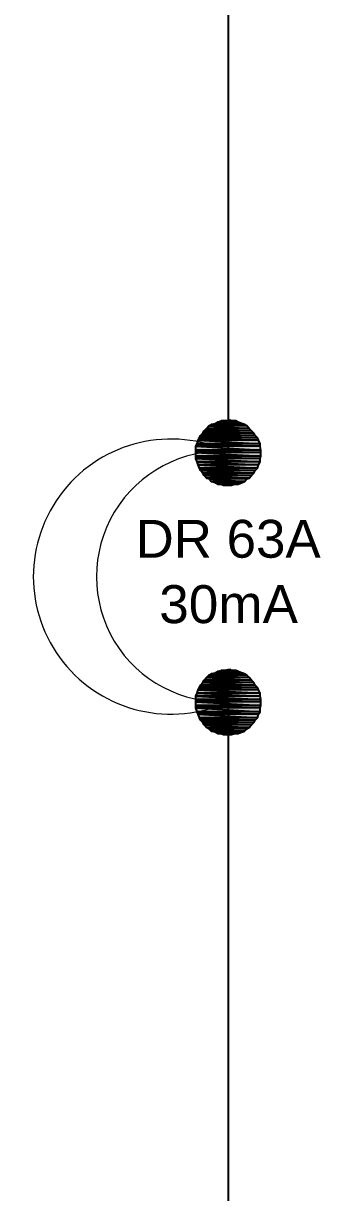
# Model space of a CAD drawing. Header units: millimetres. Extents: x 50 to 186, y -32 to 33.
# Drawn here: x 127.558 to 128.435, y 14.89 to 18.342 of the extents above; entities that cross this region are included whole.
import ezdxf

# ---------------------------------------------------------------- set-up
doc = ezdxf.new("R2010")
doc.units = ezdxf.units.MM
doc.layers.add('Prumada Eletrica', color=40, linetype='Continuous', lineweight=30)
doc.styles.add('Arial0', font='arial.ttf', dxfattribs={"height": 3.14658})

msp = doc.modelspace()

# ---------------------------------------------------------------- hatches: boundary and pattern name
at = {"layer": 'Prumada Eletrica', "true_color": 0x000007}
h = msp.add_hatch(color=7, dxfattribs=at)
h.paths.add_polyline_path([(128.2099, 17.1572), (128.1121, 17.1572), (128.2169, 17.153)])
h.paths.add_polyline_path([(128.1121, 17.1572), (128.2169, 17.153), (128.1052, 17.153)])
h = msp.add_hatch(color=7, dxfattribs=at)
h.paths.add_polyline_path([(128.2015, 17.16), (128.1233, 17.16), (128.2099, 17.1572)])
h.paths.add_polyline_path([(128.1233, 17.16), (128.2099, 17.1572), (128.1121, 17.1572)])
h = msp.add_hatch(color=7, dxfattribs=at)
h.paths.add_polyline_path([(128.1918, 17.1642), (128.1303, 17.1642), (128.2015, 17.16)])
h.paths.add_polyline_path([(128.1303, 17.1642), (128.2015, 17.16), (128.1233, 17.16)])
h = msp.add_hatch(color=7, dxfattribs=at)
h.paths.add_polyline_path([(128.1848, 17.1684), (128.1415, 17.1684), (128.1918, 17.1642)])
h.paths.add_polyline_path([(128.1415, 17.1684), (128.1918, 17.1642), (128.1303, 17.1642)])
for points in [[(128.1666, 17.1712), (128.1736, 17.1684), (128.1485, 17.1684)], [(128.1415, 16.9812), (128.1848, 16.9812), (128.1736, 16.9784)], [(128.1666, 16.4351), (128.1736, 16.4309), (128.1485, 16.4309)], [(128.1415, 16.2451), (128.1848, 16.2451), (128.1736, 16.2423)]]:
    msp.add_hatch(color=7, dxfattribs=at).paths.add_polyline_path(points)
h = msp.add_hatch(color=7, dxfattribs=at)
h.paths.add_polyline_path([(128.242, 17.1251), (128.08, 17.1251), (128.249, 17.1181)])
h.paths.add_polyline_path([(128.08, 17.1251), (128.249, 17.1181), (128.0772, 17.1181)])
h = msp.add_hatch(color=7, dxfattribs=at)
h.paths.add_polyline_path([(128.2379, 17.1321), (128.087, 17.1321), (128.242, 17.1251)])
h.paths.add_polyline_path([(128.087, 17.1321), (128.242, 17.1251), (128.08, 17.1251)])
h = msp.add_hatch(color=7, dxfattribs=at)
h.paths.add_polyline_path([(128.2309, 17.1391), (128.0912, 17.1391), (128.2379, 17.1321)])
h.paths.add_polyline_path([(128.0912, 17.1391), (128.2379, 17.1321), (128.087, 17.1321)])
h = msp.add_hatch(color=7, dxfattribs=at)
h.paths.add_polyline_path([(128.2239, 17.146), (128.0982, 17.146), (128.2309, 17.1391)])
h.paths.add_polyline_path([(128.0982, 17.146), (128.2309, 17.1391), (128.0912, 17.1391)])
h = msp.add_hatch(color=7, dxfattribs=at)
h.paths.add_polyline_path([(128.2169, 17.153), (128.1052, 17.153), (128.2239, 17.146)])
h.paths.add_polyline_path([(128.1052, 17.153), (128.2239, 17.146), (128.0982, 17.146)])
h = msp.add_hatch(color=7, dxfattribs=at)
h.paths.add_polyline_path([(128.256, 17.1), (128.0702, 17.1), (128.256, 17.093)])
h.paths.add_polyline_path([(128.0702, 17.1), (128.256, 17.093), (128.0661, 17.093)])
h = msp.add_hatch(color=7, dxfattribs=at)
h.paths.add_polyline_path([(128.256, 17.093), (128.0661, 17.093), (128.2588, 17.0818)])
h.paths.add_polyline_path([(128.0661, 17.093), (128.2588, 17.0818), (128.0661, 17.0818)])
h = msp.add_hatch(color=7, dxfattribs=at)
h.paths.add_polyline_path([(128.2518, 17.1111), (128.073, 17.1111), (128.256, 17.1)])
h.paths.add_polyline_path([(128.073, 17.1111), (128.256, 17.1), (128.0702, 17.1)])
h = msp.add_hatch(color=7, dxfattribs=at)
h.paths.add_polyline_path([(128.249, 17.1181), (128.0772, 17.1181), (128.2518, 17.1111)])
h.paths.add_polyline_path([(128.0772, 17.1181), (128.2518, 17.1111), (128.073, 17.1111)])
h = msp.add_hatch(color=7, dxfattribs=at)
h.paths.add_polyline_path([(128.2588, 17.0818), (128.0661, 17.0818), (128.2588, 17.0748)])
h.paths.add_polyline_path([(128.0661, 17.0818), (128.2588, 17.0748), (128.0661, 17.0748)])
h = msp.add_hatch(color=7, dxfattribs=at)
h.paths.add_polyline_path([(128.2588, 17.0748), (128.0661, 17.0748), (128.2588, 17.0636)])
h.paths.add_polyline_path([(128.0661, 17.0748), (128.2588, 17.0636), (128.0661, 17.0636)])
h = msp.add_hatch(color=7, dxfattribs=at)
h.paths.add_polyline_path([(128.2588, 17.0636), (128.0661, 17.0636), (128.256, 17.0567)])
h.paths.add_polyline_path([(128.0661, 17.0636), (128.256, 17.0567), (128.0661, 17.0567)])
h = msp.add_hatch(color=7, dxfattribs=at)
h.paths.add_polyline_path([(128.256, 17.0567), (128.0661, 17.0567), (128.256, 17.0469)])
h.paths.add_polyline_path([(128.0661, 17.0567), (128.256, 17.0469), (128.0702, 17.0469)])
h = msp.add_hatch(color=7, dxfattribs=at)
h.paths.add_polyline_path([(128.256, 17.0469), (128.0702, 17.0469), (128.2518, 17.0385)])
h.paths.add_polyline_path([(128.0702, 17.0469), (128.2518, 17.0385), (128.073, 17.0385)])
h = msp.add_hatch(color=7, dxfattribs=at)
h.paths.add_polyline_path([(128.2518, 17.0385), (128.073, 17.0385), (128.249, 17.0287)])
h.paths.add_polyline_path([(128.073, 17.0385), (128.249, 17.0287), (128.0772, 17.0287)])
h = msp.add_hatch(color=7, dxfattribs=at)
h.paths.add_polyline_path([(128.249, 17.0287), (128.0772, 17.0287), (128.242, 17.0217)])
h.paths.add_polyline_path([(128.0772, 17.0287), (128.242, 17.0217), (128.08, 17.0217)])
h = msp.add_hatch(color=7, dxfattribs=at)
h.paths.add_polyline_path([(128.242, 17.0217), (128.08, 17.0217), (128.2379, 17.0134)])
h.paths.add_polyline_path([(128.08, 17.0217), (128.2379, 17.0134), (128.087, 17.0134)])
h = msp.add_hatch(color=7, dxfattribs=at)
h.paths.add_polyline_path([(128.2379, 17.0134), (128.087, 17.0134), (128.2309, 17.0064)])
h.paths.add_polyline_path([(128.087, 17.0134), (128.2309, 17.0064), (128.0912, 17.0064)])
h = msp.add_hatch(color=7, dxfattribs=at)
h.paths.add_polyline_path([(128.2309, 17.0064), (128.0912, 17.0064), (128.2239, 16.9994)])
h.paths.add_polyline_path([(128.0912, 17.0064), (128.2239, 16.9994), (128.0982, 16.9994)])
h = msp.add_hatch(color=7, dxfattribs=at)
h.paths.add_polyline_path([(128.2239, 16.9994), (128.0982, 16.9994), (128.2169, 16.9966)])
h.paths.add_polyline_path([(128.0982, 16.9994), (128.2169, 16.9966), (128.1052, 16.9966)])
h = msp.add_hatch(color=7, dxfattribs=at)
h.paths.add_polyline_path([(128.2169, 16.9966), (128.1052, 16.9966), (128.2099, 16.9896)])
h.paths.add_polyline_path([(128.1052, 16.9966), (128.2099, 16.9896), (128.1121, 16.9896)])
h = msp.add_hatch(color=7, dxfattribs=at)
h.paths.add_polyline_path([(128.2099, 16.9896), (128.1121, 16.9896), (128.2015, 16.9854)])
h.paths.add_polyline_path([(128.1121, 16.9896), (128.2015, 16.9854), (128.1233, 16.9854)])
h = msp.add_hatch(color=7, dxfattribs=at)
h.paths.add_polyline_path([(128.2015, 16.9854), (128.1233, 16.9854), (128.1918, 16.9812)])
h.paths.add_polyline_path([(128.1233, 16.9854), (128.1918, 16.9812), (128.1303, 16.9812)])
h = msp.add_hatch(color=7, dxfattribs=at)
h.paths.add_polyline_path([(128.1415, 16.9812), (128.1485, 16.9784), (128.1736, 16.9784)])
h.paths.add_polyline_path([(128.1485, 16.9784), (128.1736, 16.9784), (128.1666, 16.9784)])
h = msp.add_hatch(color=7, dxfattribs=at)
h.paths.add_polyline_path([(128.2309, 16.403), (128.0912, 16.403), (128.2379, 16.396)])
h.paths.add_polyline_path([(128.0912, 16.403), (128.2379, 16.396), (128.087, 16.396)])
h = msp.add_hatch(color=7, dxfattribs=at)
h.paths.add_polyline_path([(128.2239, 16.41), (128.0982, 16.41), (128.2309, 16.403)])
h.paths.add_polyline_path([(128.0982, 16.41), (128.2309, 16.403), (128.0912, 16.403)])
h = msp.add_hatch(color=7, dxfattribs=at)
h.paths.add_polyline_path([(128.2169, 16.4169), (128.1052, 16.4169), (128.2239, 16.41)])
h.paths.add_polyline_path([(128.1052, 16.4169), (128.2239, 16.41), (128.0982, 16.41)])
h = msp.add_hatch(color=7, dxfattribs=at)
h.paths.add_polyline_path([(128.2099, 16.4211), (128.1121, 16.4211), (128.2169, 16.4169)])
h.paths.add_polyline_path([(128.1121, 16.4211), (128.2169, 16.4169), (128.1052, 16.4169)])
h = msp.add_hatch(color=7, dxfattribs=at)
h.paths.add_polyline_path([(128.2015, 16.4239), (128.1233, 16.4239), (128.2099, 16.4211)])
h.paths.add_polyline_path([(128.1233, 16.4239), (128.2099, 16.4211), (128.1121, 16.4211)])
h = msp.add_hatch(color=7, dxfattribs=at)
h.paths.add_polyline_path([(128.1918, 16.4281), (128.1303, 16.4281), (128.2015, 16.4239)])
h.paths.add_polyline_path([(128.1303, 16.4281), (128.2015, 16.4239), (128.1233, 16.4239)])
h = msp.add_hatch(color=7, dxfattribs=at)
h.paths.add_polyline_path([(128.1848, 16.4309), (128.1415, 16.4309), (128.1918, 16.4281)])
h.paths.add_polyline_path([(128.1415, 16.4309), (128.1918, 16.4281), (128.1303, 16.4281)])
h = msp.add_hatch(color=7, dxfattribs=at)
h.paths.add_polyline_path([(128.256, 16.3639), (128.0702, 16.3639), (128.256, 16.3555)])
h.paths.add_polyline_path([(128.0702, 16.3639), (128.256, 16.3555), (128.0661, 16.3555)])
h = msp.add_hatch(color=7, dxfattribs=at)
h.paths.add_polyline_path([(128.2518, 16.3736), (128.073, 16.3736), (128.256, 16.3639)])
h.paths.add_polyline_path([(128.073, 16.3736), (128.256, 16.3639), (128.0702, 16.3639)])
h = msp.add_hatch(color=7, dxfattribs=at)
h.paths.add_polyline_path([(128.249, 16.3806), (128.0772, 16.3806), (128.2518, 16.3736)])
h.paths.add_polyline_path([(128.0772, 16.3806), (128.2518, 16.3736), (128.073, 16.3736)])
h = msp.add_hatch(color=7, dxfattribs=at)
h.paths.add_polyline_path([(128.242, 16.3876), (128.08, 16.3876), (128.249, 16.3806)])
h.paths.add_polyline_path([(128.08, 16.3876), (128.249, 16.3806), (128.0772, 16.3806)])
h = msp.add_hatch(color=7, dxfattribs=at)
h.paths.add_polyline_path([(128.2379, 16.396), (128.087, 16.396), (128.242, 16.3876)])
h.paths.add_polyline_path([(128.087, 16.396), (128.242, 16.3876), (128.08, 16.3876)])
h = msp.add_hatch(color=7, dxfattribs=at)
h.paths.add_polyline_path([(128.256, 16.3555), (128.0661, 16.3555), (128.2588, 16.3457)])
h.paths.add_polyline_path([(128.0661, 16.3555), (128.2588, 16.3457), (128.0661, 16.3457)])
h = msp.add_hatch(color=7, dxfattribs=at)
h.paths.add_polyline_path([(128.2588, 16.3457), (128.0661, 16.3457), (128.2588, 16.3387)])
h.paths.add_polyline_path([(128.0661, 16.3457), (128.2588, 16.3387), (128.0661, 16.3387)])
h = msp.add_hatch(color=7, dxfattribs=at)
h.paths.add_polyline_path([(128.2588, 16.3387), (128.0661, 16.3387), (128.2588, 16.3275)])
h.paths.add_polyline_path([(128.0661, 16.3387), (128.2588, 16.3275), (128.0661, 16.3275)])
h = msp.add_hatch(color=7, dxfattribs=at)
h.paths.add_polyline_path([(128.2588, 16.3275), (128.0661, 16.3275), (128.256, 16.3206)])
h.paths.add_polyline_path([(128.0661, 16.3275), (128.256, 16.3206), (128.0661, 16.3206)])
h = msp.add_hatch(color=7, dxfattribs=at)
h.paths.add_polyline_path([(128.256, 16.3206), (128.0661, 16.3206), (128.256, 16.3094)])
h.paths.add_polyline_path([(128.0661, 16.3206), (128.256, 16.3094), (128.0702, 16.3094)])
h = msp.add_hatch(color=7, dxfattribs=at)
h.paths.add_polyline_path([(128.256, 16.3094), (128.0702, 16.3094), (128.2518, 16.3024)])
h.paths.add_polyline_path([(128.0702, 16.3094), (128.2518, 16.3024), (128.073, 16.3024)])
h = msp.add_hatch(color=7, dxfattribs=at)
h.paths.add_polyline_path([(128.2518, 16.3024), (128.073, 16.3024), (128.249, 16.2912)])
h.paths.add_polyline_path([(128.073, 16.3024), (128.249, 16.2912), (128.0772, 16.2912)])
h = msp.add_hatch(color=7, dxfattribs=at)
h.paths.add_polyline_path([(128.249, 16.2912), (128.0772, 16.2912), (128.242, 16.2842)])
h.paths.add_polyline_path([(128.0772, 16.2912), (128.242, 16.2842), (128.08, 16.2842)])
h = msp.add_hatch(color=7, dxfattribs=at)
h.paths.add_polyline_path([(128.242, 16.2842), (128.08, 16.2842), (128.2379, 16.2773)])
h.paths.add_polyline_path([(128.08, 16.2842), (128.2379, 16.2773), (128.087, 16.2773)])
h = msp.add_hatch(color=7, dxfattribs=at)
h.paths.add_polyline_path([(128.2379, 16.2773), (128.087, 16.2773), (128.2309, 16.2703)])
h.paths.add_polyline_path([(128.087, 16.2773), (128.2309, 16.2703), (128.0912, 16.2703)])
h = msp.add_hatch(color=7, dxfattribs=at)
h.paths.add_polyline_path([(128.2309, 16.2703), (128.0912, 16.2703), (128.2239, 16.2633)])
h.paths.add_polyline_path([(128.0912, 16.2703), (128.2239, 16.2633), (128.0982, 16.2633)])
h = msp.add_hatch(color=7, dxfattribs=at)
h.paths.add_polyline_path([(128.2239, 16.2633), (128.0982, 16.2633), (128.2169, 16.2591)])
h.paths.add_polyline_path([(128.0982, 16.2633), (128.2169, 16.2591), (128.1052, 16.2591)])
h = msp.add_hatch(color=7, dxfattribs=at)
h.paths.add_polyline_path([(128.2169, 16.2591), (128.1052, 16.2591), (128.2099, 16.2521)])
h.paths.add_polyline_path([(128.1052, 16.2591), (128.2099, 16.2521), (128.1121, 16.2521)])
h = msp.add_hatch(color=7, dxfattribs=at)
h.paths.add_polyline_path([(128.2099, 16.2521), (128.1121, 16.2521), (128.2015, 16.2493)])
h.paths.add_polyline_path([(128.1121, 16.2521), (128.2015, 16.2493), (128.1233, 16.2493)])
h = msp.add_hatch(color=7, dxfattribs=at)
h.paths.add_polyline_path([(128.2015, 16.2493), (128.1233, 16.2493), (128.1918, 16.2451)])
h.paths.add_polyline_path([(128.1233, 16.2493), (128.1918, 16.2451), (128.1303, 16.2451)])
h = msp.add_hatch(color=7, dxfattribs=at)
h.paths.add_polyline_path([(128.1415, 16.2451), (128.1485, 16.2423), (128.1736, 16.2423)])
h.paths.add_polyline_path([(128.1485, 16.2423), (128.1736, 16.2423), (128.1666, 16.2423)])

# ---------------------------------------------------------------- linework, layer by layer
at = {"layer": 'Prumada Eletrica', "color": 7, "linetype": 'Continuous', "lineweight": -2, "true_color": 0x000007}
for points in [[(128.1624, 18.5735), (128.1624, 17.0748), (128.1624, 17.0748)], [(128.1624, 16.3387), (128.1624, 14.84), (128.1624, 14.84)]]:
    msp.add_lwpolyline(points, dxfattribs=at)
for points in [[(128.1121, 17.1572), (128.2169, 17.153), (128.1052, 17.153)], [(128.1233, 17.16), (128.2099, 17.1572), (128.1121, 17.1572)], [(128.2099, 17.1572), (128.1121, 17.1572), (128.2169, 17.153)], [(128.1303, 17.1642), (128.2015, 17.16), (128.1233, 17.16)], [(128.2015, 17.16), (128.1233, 17.16), (128.2099, 17.1572)], [(128.1415, 17.1684), (128.1918, 17.1642), (128.1303, 17.1642)], [(128.1918, 17.1642), (128.1303, 17.1642), (128.2015, 17.16)], [(128.1485, 17.1684), (128.1848, 17.1684), (128.1415, 17.1684)], [(128.1848, 17.1684), (128.1415, 17.1684), (128.1918, 17.1642)], [(128.1666, 17.1712), (128.1736, 17.1684), (128.1485, 17.1684)], [(128.1736, 17.1684), (128.1485, 17.1684), (128.1848, 17.1684)], [(128.08, 17.1251), (128.249, 17.1181), (128.0772, 17.1181)], [(128.087, 17.1321), (128.242, 17.1251), (128.08, 17.1251)], [(128.242, 17.1251), (128.08, 17.1251), (128.249, 17.1181)], [(128.0912, 17.1391), (128.2379, 17.1321), (128.087, 17.1321)], [(128.2379, 17.1321), (128.087, 17.1321), (128.242, 17.1251)], [(128.0982, 17.146), (128.2309, 17.1391), (128.0912, 17.1391)], [(128.2309, 17.1391), (128.0912, 17.1391), (128.2379, 17.1321)], [(128.1052, 17.153), (128.2239, 17.146), (128.0982, 17.146)], [(128.2239, 17.146), (128.0982, 17.146), (128.2309, 17.1391)], [(128.2169, 17.153), (128.1052, 17.153), (128.2239, 17.146)], [(128.0702, 17.1), (128.256, 17.093), (128.0661, 17.093)], [(128.256, 17.093), (128.0661, 17.093), (128.2588, 17.0818)], [(128.0661, 17.093), (128.2588, 17.0818), (128.0661, 17.0818)], [(128.073, 17.1111), (128.256, 17.1), (128.0702, 17.1)], [(128.256, 17.1), (128.0702, 17.1), (128.256, 17.093)], [(128.0772, 17.1181), (128.2518, 17.1111), (128.073, 17.1111)], [(128.2518, 17.1111), (128.073, 17.1111), (128.256, 17.1)], [(128.249, 17.1181), (128.0772, 17.1181), (128.2518, 17.1111)], [(128.2588, 17.0818), (128.0661, 17.0818), (128.2588, 17.0748)], [(128.0661, 17.0818), (128.2588, 17.0748), (128.0661, 17.0748)], [(128.2588, 17.0748), (128.0661, 17.0748), (128.2588, 17.0636)], [(128.0661, 17.0748), (128.2588, 17.0636), (128.0661, 17.0636)], [(128.2588, 17.0636), (128.0661, 17.0636), (128.256, 17.0567)], [(128.0661, 17.0636), (128.256, 17.0567), (128.0661, 17.0567)], [(128.256, 17.0567), (128.0661, 17.0567), (128.256, 17.0469)], [(128.0661, 17.0567), (128.256, 17.0469), (128.0702, 17.0469)], [(128.256, 17.0469), (128.0702, 17.0469), (128.2518, 17.0385)], [(128.0702, 17.0469), (128.2518, 17.0385), (128.073, 17.0385)], [(128.2518, 17.0385), (128.073, 17.0385), (128.249, 17.0287)], [(128.073, 17.0385), (128.249, 17.0287), (128.0772, 17.0287)], [(128.249, 17.0287), (128.0772, 17.0287), (128.242, 17.0217)], [(128.0772, 17.0287), (128.242, 17.0217), (128.08, 17.0217)], [(128.242, 17.0217), (128.08, 17.0217), (128.2379, 17.0134)], [(128.08, 17.0217), (128.2379, 17.0134), (128.087, 17.0134)], [(128.2379, 17.0134), (128.087, 17.0134), (128.2309, 17.0064)], [(128.087, 17.0134), (128.2309, 17.0064), (128.0912, 17.0064)], [(128.2309, 17.0064), (128.0912, 17.0064), (128.2239, 16.9994)], [(128.0912, 17.0064), (128.2239, 16.9994), (128.0982, 16.9994)], [(128.2239, 16.9994), (128.0982, 16.9994), (128.2169, 16.9966)], [(128.0982, 16.9994), (128.2169, 16.9966), (128.1052, 16.9966)], [(128.2169, 16.9966), (128.1052, 16.9966), (128.2099, 16.9896)], [(128.1052, 16.9966), (128.2099, 16.9896), (128.1121, 16.9896)], [(128.2099, 16.9896), (128.1121, 16.9896), (128.2015, 16.9854)], [(128.1121, 16.9896), (128.2015, 16.9854), (128.1233, 16.9854)], [(128.2015, 16.9854), (128.1233, 16.9854), (128.1918, 16.9812)], [(128.1233, 16.9854), (128.1918, 16.9812), (128.1303, 16.9812)], [(128.1918, 16.9812), (128.1303, 16.9812), (128.1848, 16.9812)], [(128.1303, 16.9812), (128.1848, 16.9812), (128.1415, 16.9812)], [(128.1415, 16.9812), (128.1485, 16.9784), (128.1736, 16.9784)], [(128.1415, 16.9812), (128.1848, 16.9812), (128.1736, 16.9784)], [(128.1485, 16.9784), (128.1736, 16.9784), (128.1666, 16.9784)], [(128.1666, 16.4351), (128.1736, 16.4309), (128.1485, 16.4309)], [(128.0912, 16.403), (128.2379, 16.396), (128.087, 16.396)], [(128.0982, 16.41), (128.2309, 16.403), (128.0912, 16.403)], [(128.2309, 16.403), (128.0912, 16.403), (128.2379, 16.396)], [(128.1052, 16.4169), (128.2239, 16.41), (128.0982, 16.41)], [(128.2239, 16.41), (128.0982, 16.41), (128.2309, 16.403)], [(128.1121, 16.4211), (128.2169, 16.4169), (128.1052, 16.4169)], [(128.2169, 16.4169), (128.1052, 16.4169), (128.2239, 16.41)], [(128.1233, 16.4239), (128.2099, 16.4211), (128.1121, 16.4211)], [(128.2099, 16.4211), (128.1121, 16.4211), (128.2169, 16.4169)], [(128.1303, 16.4281), (128.2015, 16.4239), (128.1233, 16.4239)], [(128.2015, 16.4239), (128.1233, 16.4239), (128.2099, 16.4211)], [(128.1415, 16.4309), (128.1918, 16.4281), (128.1303, 16.4281)], [(128.1918, 16.4281), (128.1303, 16.4281), (128.2015, 16.4239)], [(128.1485, 16.4309), (128.1848, 16.4309), (128.1415, 16.4309)], [(128.1848, 16.4309), (128.1415, 16.4309), (128.1918, 16.4281)], [(128.1736, 16.4309), (128.1485, 16.4309), (128.1848, 16.4309)], [(128.0702, 16.3639), (128.256, 16.3555), (128.0661, 16.3555)], [(128.073, 16.3736), (128.256, 16.3639), (128.0702, 16.3639)], [(128.256, 16.3639), (128.0702, 16.3639), (128.256, 16.3555)], [(128.0772, 16.3806), (128.2518, 16.3736), (128.073, 16.3736)], [(128.2518, 16.3736), (128.073, 16.3736), (128.256, 16.3639)], [(128.08, 16.3876), (128.249, 16.3806), (128.0772, 16.3806)], [(128.249, 16.3806), (128.0772, 16.3806), (128.2518, 16.3736)], [(128.087, 16.396), (128.242, 16.3876), (128.08, 16.3876)], [(128.242, 16.3876), (128.08, 16.3876), (128.249, 16.3806)], [(128.2379, 16.396), (128.087, 16.396), (128.242, 16.3876)], [(128.256, 16.3555), (128.0661, 16.3555), (128.2588, 16.3457)], [(128.0661, 16.3555), (128.2588, 16.3457), (128.0661, 16.3457)], [(128.2588, 16.3457), (128.0661, 16.3457), (128.2588, 16.3387)], [(128.0661, 16.3457), (128.2588, 16.3387), (128.0661, 16.3387)], [(128.2588, 16.3387), (128.0661, 16.3387), (128.2588, 16.3275)], [(128.0661, 16.3387), (128.2588, 16.3275), (128.0661, 16.3275)], [(128.2588, 16.3275), (128.0661, 16.3275), (128.256, 16.3206)], [(128.0661, 16.3275), (128.256, 16.3206), (128.0661, 16.3206)], [(128.256, 16.3206), (128.0661, 16.3206), (128.256, 16.3094)], [(128.0661, 16.3206), (128.256, 16.3094), (128.0702, 16.3094)], [(128.256, 16.3094), (128.0702, 16.3094), (128.2518, 16.3024)], [(128.0702, 16.3094), (128.2518, 16.3024), (128.073, 16.3024)], [(128.2518, 16.3024), (128.073, 16.3024), (128.249, 16.2912)], [(128.073, 16.3024), (128.249, 16.2912), (128.0772, 16.2912)], [(128.249, 16.2912), (128.0772, 16.2912), (128.242, 16.2842)], [(128.0772, 16.2912), (128.242, 16.2842), (128.08, 16.2842)], [(128.242, 16.2842), (128.08, 16.2842), (128.2379, 16.2773)], [(128.08, 16.2842), (128.2379, 16.2773), (128.087, 16.2773)], [(128.2379, 16.2773), (128.087, 16.2773), (128.2309, 16.2703)], [(128.087, 16.2773), (128.2309, 16.2703), (128.0912, 16.2703)], [(128.2309, 16.2703), (128.0912, 16.2703), (128.2239, 16.2633)], [(128.0912, 16.2703), (128.2239, 16.2633), (128.0982, 16.2633)], [(128.2239, 16.2633), (128.0982, 16.2633), (128.2169, 16.2591)], [(128.0982, 16.2633), (128.2169, 16.2591), (128.1052, 16.2591)], [(128.2169, 16.2591), (128.1052, 16.2591), (128.2099, 16.2521)], [(128.1052, 16.2591), (128.2099, 16.2521), (128.1121, 16.2521)], [(128.2099, 16.2521), (128.1121, 16.2521), (128.2015, 16.2493)], [(128.1121, 16.2521), (128.2015, 16.2493), (128.1233, 16.2493)], [(128.2015, 16.2493), (128.1233, 16.2493), (128.1918, 16.2451)], [(128.1233, 16.2493), (128.1918, 16.2451), (128.1303, 16.2451)], [(128.1918, 16.2451), (128.1303, 16.2451), (128.1848, 16.2451)], [(128.1303, 16.2451), (128.1848, 16.2451), (128.1415, 16.2451)], [(128.1415, 16.2451), (128.1485, 16.2423), (128.1736, 16.2423)], [(128.1415, 16.2451), (128.1848, 16.2451), (128.1736, 16.2423)], [(128.1485, 16.2423), (128.1736, 16.2423), (128.1666, 16.2423)]]:
    msp.add_lwpolyline(points, close=True, dxfattribs=at)
at = {"layer": 'Prumada Eletrica', "color": 7, "linetype": 'Continuous', "lineweight": 20, "true_color": 0x000007}
for points in [[(128.1652, 17.0762), (127.9948, 17.1558), (127.7909, 17.1083), (127.675, 16.9603), (127.675, 16.9603), (127.5576, 16.8122), (127.5576, 16.6041), (127.675, 16.456), (127.675, 16.456), (127.7909, 16.3094), (127.9948, 16.2605), (128.1652, 16.3401)], [(128.1638, 17.0776), (128.0269, 17.086), (127.897, 17.0161), (127.8258, 16.8988), (127.8258, 16.8988), (127.756, 16.7815), (127.756, 16.6348), (127.8258, 16.5175), (127.8258, 16.5175), (127.897, 16.4002), (128.0269, 16.3317), (128.1638, 16.3387)]]:
    msp.add_open_spline(points, degree=3, knots=[0, 0, 0, 0, 0.083333, 0.083333, 0.083333, 0.083334, 0.166667, 0.166667, 0.166667, 0.166668, 1, 1, 1, 1], dxfattribs=at)

# ---------------------------------------------------------------- texts
at = {"layer": 'Prumada Eletrica', "color": 7, "true_color": 0x000007, "style": 'Arial0'}
for s, height, p in [('DR 63A', 0.11172, (127.8887, 16.7641)), ('30mA', 0.11224, (127.9585, 16.5709))]:
    msp.add_text(s, height=height, dxfattribs=at).set_placement(p)

doc.saveas('drawing.dxf')
